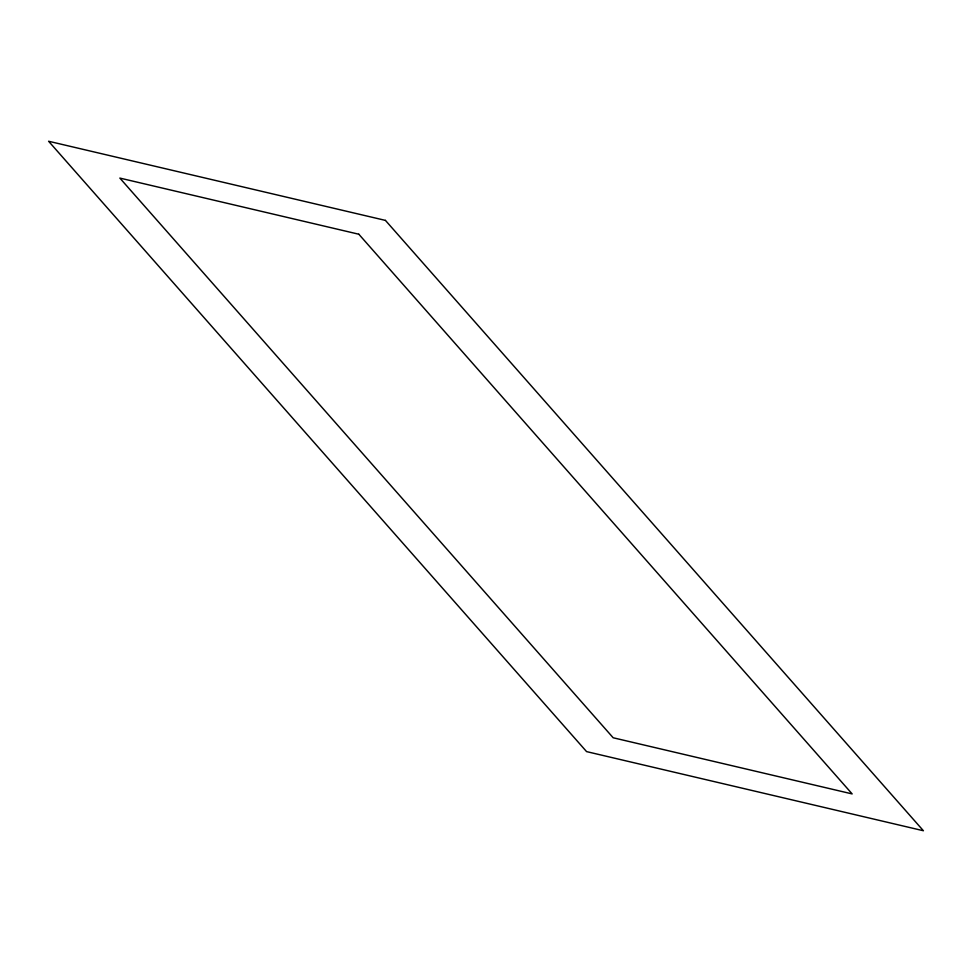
<?xml version="1.0" encoding="UTF-8"?>
<svg xmlns="http://www.w3.org/2000/svg" width="972" height="972" viewBox="0 0 972 972"><rect width="100%" height="100%" fill="white"/><g stroke="black" fill="none" stroke-linecap="round" stroke-linejoin="round"><path stroke-width="1.46" d="M385.422 220.389L48.6 141.256L586.578 751.611L923.4 830.744L385.422 220.389M358.826 234.228L119.848 178.083L613.174 737.772L852.152 793.917L358.826 234.228"/></g></svg>
